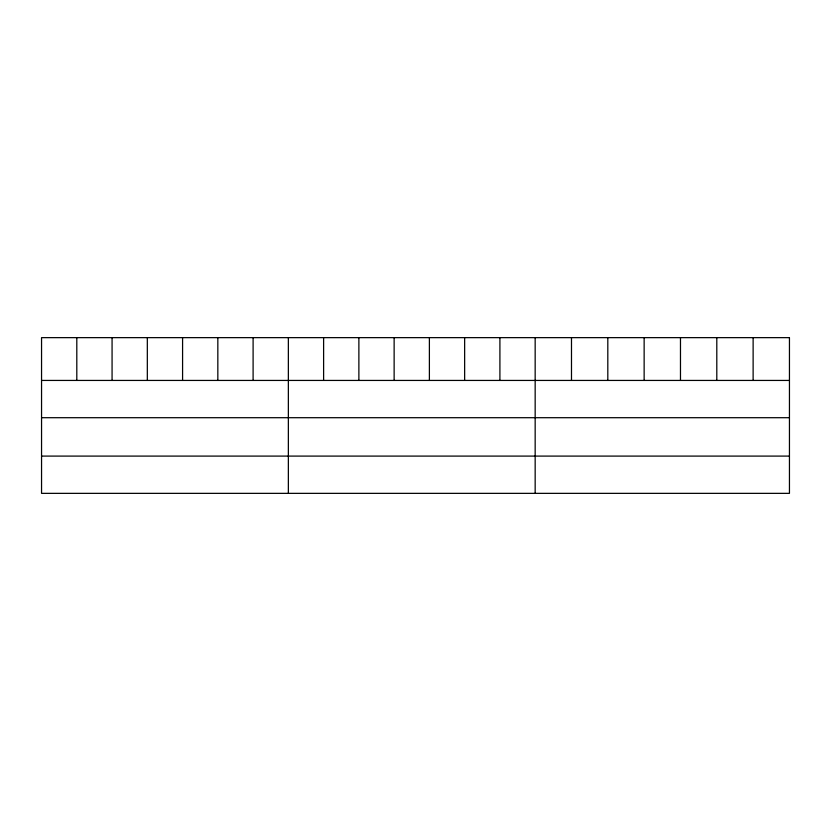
<?xml version="1.0" encoding="UTF-8"?>
<svg xmlns="http://www.w3.org/2000/svg" width="831" height="831" viewBox="0 0 831 831"><rect width="100%" height="100%" fill="white"/><g stroke="black" fill="none" stroke-linecap="round" stroke-linejoin="round"><path stroke-width="1.25" d="M41.55 380.432L789.45 380.432M41.55 417.702L789.45 417.702M41.55 456.094L789.45 456.094M753.125 337.646L753.125 380.432M716.8 337.646L716.8 380.432M680.475 337.646L680.475 380.432M644.139 337.646L644.139 380.432M607.814 337.646L607.814 380.432M571.489 337.646L571.489 380.432M535.164 337.646L535.164 493.354M499.909 337.646L499.909 380.432M464.643 337.646L464.643 380.432M429.388 337.646L429.388 380.432M394.133 337.646L394.133 380.432M358.878 337.646L358.878 380.432M323.612 337.646L323.612 380.432M288.357 337.646L288.357 493.354M253.102 337.646L253.102 380.432M217.836 337.646L217.836 380.432M182.581 337.646L182.581 380.432M147.326 337.646L147.326 380.432M112.071 337.646L112.071 380.432M76.805 337.646L76.805 380.432M789.45 337.646L41.55 337.646L41.55 493.354L789.45 493.354L789.45 337.646"/></g></svg>
